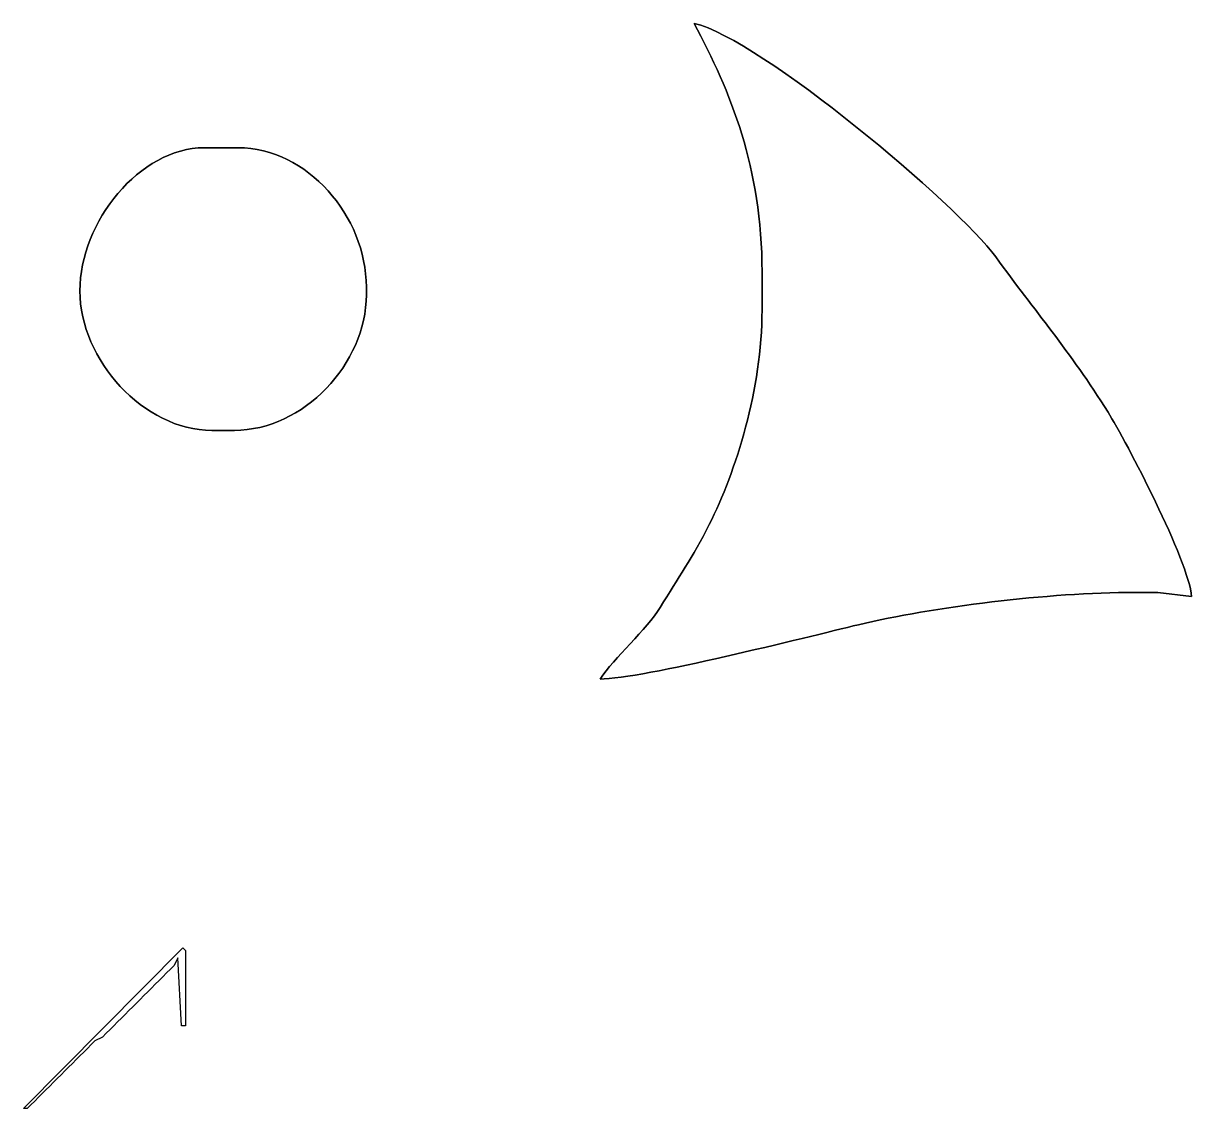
# Model space of a CAD drawing. Header units: millimetres. Extents: x -80 to 62, y -54 to 60.
# Drawn here: x 5.4 to 44.75, y -14.54 to 22.02 of the extents above; entities that cross this region are included whole.
import ezdxf

# ---------------------------------------------------------------- set-up
doc = ezdxf.new("R2010")
doc.units = ezdxf.units.MM
doc.header["$MEASUREMENT"] = 0
doc.layers.add('Capa 1', color=7, linetype='Continuous')

msp = doc.modelspace()

# ---------------------------------------------------------------- linework, layer by layer
at = {"layer": 'Capa 1', "color": 40}
for points, knots in [([(27.994, 22.0155), (30.2216, 21.4966), (36.875, 15.9024), (38.1503, 14.1464), (38.1503, 14.1464), (39.4875, 12.3043), (40.6322, 11.0001), (41.9337, 8.9169), (41.9337, 8.9169), (42.5448, 7.9394), (44.6534, 3.908), (44.7497, 2.7081), (44.7497, 2.7081), (44.7497, 2.7081), (43.6095, 2.8499), (43.6095, 2.8499), (43.6095, 2.8499), (43.6095, 2.8499), (42.8477, 2.8499), (42.8477, 2.8499), (42.8477, 2.8499), (39.9105, 2.8499), (36.0143, 2.3505), (33.5275, 1.7603), (33.5275, 1.7603), (31.7704, 1.3428), (26.2398, -0.069), (24.8199, -0.069), (24.8199, -0.069), (25.2902, 0.6336), (26.3973, 1.6011), (26.8502, 2.3437), (26.8502, 2.3437), (27.4558, 3.3371), (27.9441, 4.0251), (28.5019, 5.1347), (28.5019, 5.1347), (29.3967, 6.9161), (30.279, 9.7004), (30.279, 12.3694), (30.279, 12.3694), (30.279, 12.3694), (30.279, 13.6387), (30.279, 13.6387), (30.279, 13.6387), (30.279, 17.1736), (29.2161, 19.706), (27.994, 22.0155)], [0, 0, 0, 0, 0.0833333, 0.0833333, 0.0833333, 0.0833333, 0.1666667, 0.1666667, 0.1666667, 0.1666667, 0.25, 0.25, 0.25, 0.25, 0.3333333, 0.3333333, 0.3333333, 0.3333333, 0.4166667, 0.4166667, 0.4166667, 0.4166667, 0.5, 0.5, 0.5, 0.5, 0.5833333, 0.5833333, 0.5833333, 0.5833333, 0.6666667, 0.6666667, 0.6666667, 0.6666667, 0.75, 0.75, 0.75, 0.75, 0.8333333, 0.8333333, 0.8333333, 0.8333333, 0.9166667, 0.9166667, 0.9166667, 0.9166667, 1, 1, 1, 1]), ([(7.3001, 13.0037), (7.3001, 15.3311), (9.321, 17.8272), (11.4899, 17.8272), (11.4899, 17.8272), (11.4899, 17.8272), (12.6323, 17.8272), (12.6323, 17.8272), (12.6323, 17.8272), (14.9448, 17.8272), (16.9486, 15.5297), (16.9486, 13.1308), (16.9486, 13.1308), (16.9486, 13.1308), (16.9486, 12.877), (16.9486, 12.877), (16.9486, 12.877), (16.9486, 10.5468), (14.8253, 8.3076), (12.5055, 8.3076), (12.5055, 8.3076), (12.5055, 8.3076), (11.7435, 8.3076), (11.7435, 8.3076), (11.7435, 8.3076), (9.4473, 8.3076), (7.3001, 10.6807), (7.3001, 13.0037)], [0, 0, 0, 0, 0.1428571, 0.1428571, 0.1428571, 0.1428571, 0.2857143, 0.2857143, 0.2857143, 0.2857143, 0.4285714, 0.4285714, 0.4285714, 0.4285714, 0.5714286, 0.5714286, 0.5714286, 0.5714286, 0.7142857, 0.7142857, 0.7142857, 0.7142857, 0.8571429, 0.8571429, 0.8571429, 0.8571429, 1, 1, 1, 1])]:
    msp.add_open_spline(points, degree=3, knots=knots, dxfattribs=at)
at = {"layer": 'Capa 1', "color": 7}
for points, knots in [([(27.994, 22.0155), (29.2161, 19.706), (30.279, 17.1736), (30.279, 13.6387), (30.279, 13.6387), (30.279, 13.6387), (30.279, 12.3694), (30.279, 12.3694), (30.279, 12.3694), (30.279, 9.7004), (29.3967, 6.9161), (28.5019, 5.1347), (28.5019, 5.1347), (27.9441, 4.0251), (27.4558, 3.3371), (26.8502, 2.3437), (26.8502, 2.3437), (26.3973, 1.6011), (25.2902, 0.6336), (24.8199, -0.069), (24.8199, -0.069), (26.2398, -0.069), (31.7704, 1.3428), (33.5275, 1.7603), (33.5275, 1.7603), (36.0143, 2.3505), (39.9105, 2.8499), (42.8477, 2.8499), (42.8477, 2.8499), (42.8477, 2.8499), (43.6095, 2.8499), (43.6095, 2.8499), (43.6095, 2.8499), (43.6095, 2.8499), (44.7497, 2.7081), (44.7497, 2.7081), (44.7497, 2.7081), (44.6534, 3.908), (42.5448, 7.9394), (41.9337, 8.9169), (41.9337, 8.9169), (40.6322, 11.0001), (39.4875, 12.3043), (38.1503, 14.1464), (38.1503, 14.1464), (36.875, 15.9024), (30.2216, 21.4966), (27.994, 22.0155)], [0, 0, 0, 0, 0.0833333, 0.0833333, 0.0833333, 0.0833333, 0.1666667, 0.1666667, 0.1666667, 0.1666667, 0.25, 0.25, 0.25, 0.25, 0.3333333, 0.3333333, 0.3333333, 0.3333333, 0.4166667, 0.4166667, 0.4166667, 0.4166667, 0.5, 0.5, 0.5, 0.5, 0.5833333, 0.5833333, 0.5833333, 0.5833333, 0.6666667, 0.6666667, 0.6666667, 0.6666667, 0.75, 0.75, 0.75, 0.75, 0.8333333, 0.8333333, 0.8333333, 0.8333333, 0.9166667, 0.9166667, 0.9166667, 0.9166667, 1, 1, 1, 1]), ([(7.3001, 13.0037), (7.3001, 10.6807), (9.4473, 8.3076), (11.7435, 8.3076), (11.7435, 8.3076), (11.7435, 8.3076), (12.5055, 8.3076), (12.5055, 8.3076), (12.5055, 8.3076), (14.8253, 8.3076), (16.9486, 10.5468), (16.9486, 12.877), (16.9486, 12.877), (16.9486, 12.877), (16.9486, 13.1308), (16.9486, 13.1308), (16.9486, 13.1308), (16.9486, 15.5297), (14.9448, 17.8272), (12.6323, 17.8272), (12.6323, 17.8272), (12.6323, 17.8272), (11.4899, 17.8272), (11.4899, 17.8272), (11.4899, 17.8272), (9.321, 17.8272), (7.3001, 15.3311), (7.3001, 13.0037)], [0, 0, 0, 0, 0.1428571, 0.1428571, 0.1428571, 0.1428571, 0.2857143, 0.2857143, 0.2857143, 0.2857143, 0.4285714, 0.4285714, 0.4285714, 0.4285714, 0.5714286, 0.5714286, 0.5714286, 0.5714286, 0.7142857, 0.7142857, 0.7142857, 0.7142857, 0.8571429, 0.8571429, 0.8571429, 0.8571429, 1, 1, 1, 1]), ([(5.3953, -14.5385), (5.3953, -14.5385), (5.5228, -14.5385), (5.5228, -14.5385), (5.5228, -14.5385), (5.5228, -14.5385), (5.6498, -14.4118), (5.6498, -14.4118), (5.6498, -14.4118), (5.6498, -14.4118), (5.7766, -14.2846), (5.7766, -14.2846), (5.7766, -14.2846), (5.7766, -14.2846), (5.9033, -14.1575), (5.9033, -14.1575), (5.9033, -14.1575), (5.9033, -14.1575), (6.0305, -14.0308), (6.0305, -14.0308), (6.0305, -14.0308), (6.0305, -14.0308), (6.1577, -13.9041), (6.1577, -13.9041), (6.1577, -13.9041), (6.1577, -13.9041), (6.2844, -13.7767), (6.2844, -13.7767), (6.2844, -13.7767), (6.2844, -13.7767), (6.4111, -13.65), (6.4111, -13.65), (6.4111, -13.65), (6.4111, -13.65), (6.5384, -13.5231), (6.5384, -13.5231), (6.5384, -13.5231), (6.5384, -13.5231), (6.6654, -13.3964), (6.6654, -13.3964), (6.6654, -13.3964), (6.6654, -13.3964), (6.7924, -13.2691), (6.7924, -13.2691), (6.7924, -13.2691), (6.7924, -13.2691), (6.919, -13.1424), (6.919, -13.1424), (6.919, -13.1424), (6.919, -13.1424), (7.0462, -13.0153), (7.0462, -13.0153), (7.0462, -13.0153), (7.0462, -13.0153), (7.1732, -12.8888), (7.1732, -12.8888), (7.1732, -12.8888), (7.1732, -12.8888), (7.3001, -12.7614), (7.3001, -12.7614), (7.3001, -12.7614), (7.3001, -12.7614), (7.427, -12.6345), (7.427, -12.6345), (7.427, -12.6345), (7.427, -12.6345), (7.5541, -12.5077), (7.5541, -12.5077), (7.5541, -12.5077), (7.5541, -12.5077), (7.6809, -12.3808), (7.6809, -12.3808), (7.6809, -12.3808), (7.6809, -12.3808), (7.8078, -12.2537), (7.8078, -12.2537), (7.8078, -12.2537), (7.8078, -12.2537), (8.062, -12.1269), (8.062, -12.1269), (8.062, -12.1269), (8.062, -12.1269), (8.1886, -11.9999), (8.1886, -11.9999), (8.1886, -11.9999), (8.1886, -11.9999), (8.3155, -11.8733), (8.3155, -11.8733), (8.3155, -11.8733), (8.3155, -11.8733), (8.4426, -11.746), (8.4426, -11.746), (8.4426, -11.746), (8.4426, -11.746), (8.5695, -11.6192), (8.5695, -11.6192), (8.5695, -11.6192), (8.5695, -11.6192), (8.6966, -11.4924), (8.6966, -11.4924), (8.6966, -11.4924), (8.6966, -11.4924), (8.8236, -11.3655), (8.8236, -11.3655), (8.8236, -11.3655), (8.8236, -11.3655), (8.9504, -11.2384), (8.9504, -11.2384), (8.9504, -11.2384), (8.9504, -11.2384), (9.0774, -11.1113), (9.0774, -11.1113), (9.0774, -11.1113), (9.0774, -11.1113), (9.2043, -10.9847), (9.2043, -10.9847), (9.2043, -10.9847), (9.2043, -10.9847), (9.3314, -10.858), (9.3314, -10.858), (9.3314, -10.858), (9.3314, -10.858), (9.4585, -10.7305), (9.4585, -10.7305), (9.4585, -10.7305), (9.4585, -10.7305), (9.5853, -10.6037), (9.5853, -10.6037), (9.5853, -10.6037), (9.5853, -10.6037), (9.7123, -10.4769), (9.7123, -10.4769), (9.7123, -10.4769), (9.7123, -10.4769), (9.8393, -10.3501), (9.8393, -10.3501), (9.8393, -10.3501), (9.8393, -10.3501), (9.9662, -10.223), (9.9662, -10.223), (9.9662, -10.223), (9.9662, -10.223), (10.0931, -10.0961), (10.0931, -10.0961), (10.0931, -10.0961), (10.0931, -10.0961), (10.2199, -9.9692), (10.2199, -9.9692), (10.2199, -9.9692), (10.2199, -9.9692), (10.3469, -9.8426), (10.3469, -9.8426), (10.3469, -9.8426), (10.3469, -9.8426), (10.4741, -9.715), (10.4741, -9.715), (10.4741, -9.715), (10.4741, -9.715), (10.6008, -9.4615), (10.6008, -9.4615), (10.6008, -9.4615), (10.6008, -9.4615), (10.7278, -11.746), (10.7278, -11.746), (10.7278, -11.746), (10.7278, -11.746), (10.8548, -11.746), (10.8548, -11.746), (10.8548, -11.746), (10.8548, -11.746), (10.8548, -9.2075), (10.8548, -9.2075), (10.8548, -9.2075), (10.8548, -9.2075), (10.7643, -9.1172), (10.7643, -9.1172), (10.7643, -9.1172), (10.7643, -9.1172), (5.3953, -14.5385), (5.3953, -14.5385)], [0, 0, 0, 0, 0.0222222, 0.0222222, 0.0222222, 0.0222222, 0.0444444, 0.0444444, 0.0444444, 0.0444444, 0.0666667, 0.0666667, 0.0666667, 0.0666667, 0.0888889, 0.0888889, 0.0888889, 0.0888889, 0.1111111, 0.1111111, 0.1111111, 0.1111111, 0.1333333, 0.1333333, 0.1333333, 0.1333333, 0.1555556, 0.1555556, 0.1555556, 0.1555556, 0.1777778, 0.1777778, 0.1777778, 0.1777778, 0.2, 0.2, 0.2, 0.2, 0.2222222, 0.2222222, 0.2222222, 0.2222222, 0.2444444, 0.2444444, 0.2444444, 0.2444444, 0.2666667, 0.2666667, 0.2666667, 0.2666667, 0.2888889, 0.2888889, 0.2888889, 0.2888889, 0.3111111, 0.3111111, 0.3111111, 0.3111111, 0.3333333, 0.3333333, 0.3333333, 0.3333333, 0.3555556, 0.3555556, 0.3555556, 0.3555556, 0.3777778, 0.3777778, 0.3777778, 0.3777778, 0.4, 0.4, 0.4, 0.4, 0.4222222, 0.4222222, 0.4222222, 0.4222222, 0.4444444, 0.4444444, 0.4444444, 0.4444444, 0.4666667, 0.4666667, 0.4666667, 0.4666667, 0.4888889, 0.4888889, 0.4888889, 0.4888889, 0.5111111, 0.5111111, 0.5111111, 0.5111111, 0.5333333, 0.5333333, 0.5333333, 0.5333333, 0.5555556, 0.5555556, 0.5555556, 0.5555556, 0.5777778, 0.5777778, 0.5777778, 0.5777778, 0.6, 0.6, 0.6, 0.6, 0.6222222, 0.6222222, 0.6222222, 0.6222222, 0.6444444, 0.6444444, 0.6444444, 0.6444444, 0.6666667, 0.6666667, 0.6666667, 0.6666667, 0.6888889, 0.6888889, 0.6888889, 0.6888889, 0.7111111, 0.7111111, 0.7111111, 0.7111111, 0.7333333, 0.7333333, 0.7333333, 0.7333333, 0.7555556, 0.7555556, 0.7555556, 0.7555556, 0.7777778, 0.7777778, 0.7777778, 0.7777778, 0.8, 0.8, 0.8, 0.8, 0.8222222, 0.8222222, 0.8222222, 0.8222222, 0.8444444, 0.8444444, 0.8444444, 0.8444444, 0.8666667, 0.8666667, 0.8666667, 0.8666667, 0.8888889, 0.8888889, 0.8888889, 0.8888889, 0.9111111, 0.9111111, 0.9111111, 0.9111111, 0.9333333, 0.9333333, 0.9333333, 0.9333333, 0.9555556, 0.9555556, 0.9555556, 0.9555556, 0.9777778, 0.9777778, 0.9777778, 0.9777778, 1, 1, 1, 1])]:
    msp.add_open_spline(points, degree=3, knots=knots, dxfattribs=at)

doc.saveas('drawing.dxf')
